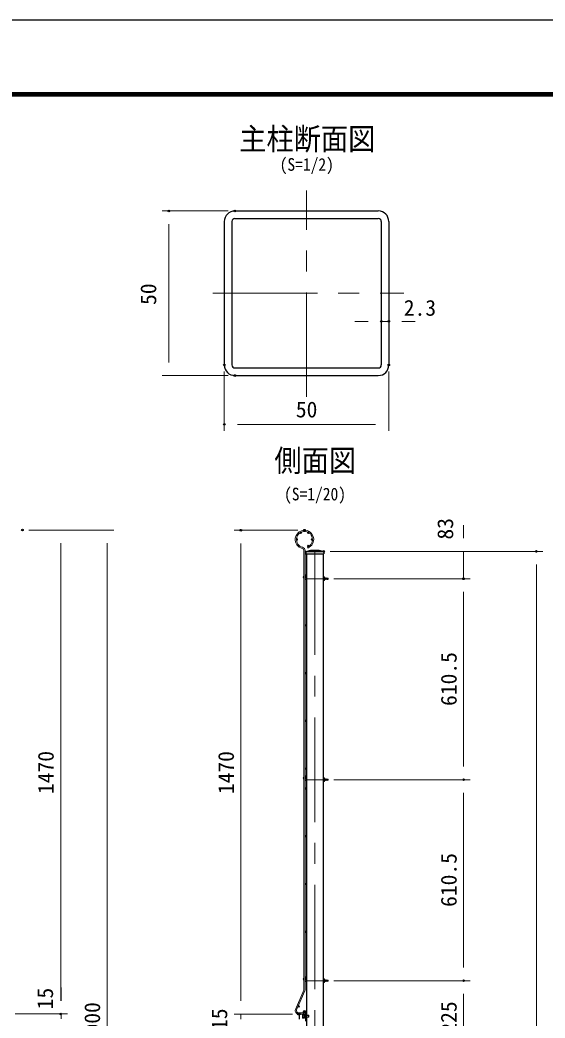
# Model space of a CAD drawing. Units: millimetres, scale not verified, with parts at other scales. Extents: x -4200 to 4200, y -2970 to 2970.
# Drawn here: x -1149 to 447, y -62 to 2970 of the extents above; entities that cross this region are included whole.
import ezdxf
from ezdxf.enums import TextEntityAlignment as Align

# ---------------------------------------------------------------- set-up
doc = ezdxf.new("R2010")
doc.units = ezdxf.units.MM
doc.header["$LTSCALE"] = 10
doc.header["$PDMODE"] = 32
doc.header["$PDSIZE"] = 5
doc.linetypes.add('USER1', pattern=[50.8, 31.75, -6.35, 6.35, -6.35])
for name, color, linetype, lineweight in [('0-1_D-STR-DIM', 7, 'Continuous', 13), ('0-2_0', 7, 'Continuous', 25), ('0-4_D-STR1', 1, 'Continuous', 25), ('0-5_D-BMK', 2, 'USER1', 13), ('0-7_D-STR3', 3, 'Continuous', 13), ('0-8_D-STR2', 7, 'Continuous', 13), ('0-D_D-TTL', 7, 'Continuous', 25)]:
    doc.layers.add(name, color=color, linetype=linetype, lineweight=lineweight)
doc.layers.add('0-3_Defpoints', color=8, linetype='Continuous')
doc.layers.add('0-6_D-TITLE', color=7, linetype='Continuous')
doc.styles.add('ＭＳ ゴシック', font='')
doc.styles.get('ＭＳ ゴシック').set_extended_font_data('MS Gothic')

msp = doc.modelspace()

# ---------------------------------------------------------------- linework, layer by layer
at = {"layer": '0-1_D-STR-DIM'}
for p, q in [((-515.44, 2389.79), (-716.25, 2389.79)), ((-696.25, 1929.79), (-696.25, 2349.79)), ((-90.44, 2054.44), (-130.44, 2054.44)), ((-50.44, 2054.44), (-27.44, 2054.44)), ((12.56, 2054.44), (52.56, 2054.44)), ((-515.44, 1889.79), (-716.25, 1889.79)), ((-527.44, 1901.79), (-527.44, 1721.44)), ((-27.44, 1901.79), (-27.44, 1721.44)), ((-67.44, 1741.44), (-487.44, 1741.44)), ((199.56, 1395.33), (199.56, 1435.33)), ((-1121.08, 1420.33), (-863.68, 1420.33)), ((-1121.08, 1420.33), (-1004.8, 1420.33)), ((-303.75, 1419.88), (-497.01, 1419.88)), ((-1024.8, 1380.33), (-1024.8, -9.67)), ((-883.68, 1380.33), (-883.68, -1539.67)), ((-477.01, -10.12), (-477.01, 1379.88)), ((-205.45, 1355.33), (441.11, 1355.33)), ((-205.45, 1355.33), (219.56, 1355.33)), ((199.56, 1355.33), (199.56, 1272.33)), ((421.11, -1889.67), (421.11, 1315.33)), ((-195.02, 1272.33), (219.91, 1272.33)), ((-195.02, 1272.33), (219.56, 1272.33)), ((199.56, 1232.33), (199.56, 1192.33)), ((199.91, 1232.33), (199.91, 701.83)), ((-195.02, 661.83), (219.91, 661.83)), ((-195.02, 661.83), (219.91, 661.83)), ((199.91, 621.83), (199.91, 91.33)), ((-1023.68, -9.67), (-1023.68, 30.33)), ((-195.02, 51.33), (219.91, 51.33)), ((-195.02, 51.33), (219.91, 51.33)), ((-477.01, -10.12), (-477.01, 29.88)), ((199.91, 11.33), (199.91, -133.67)), ((-1163.11, -49.67), (-1003.68, -49.67)), ((-1163.11, -49.67), (-1004.8, -49.67)), ((-1023.68, -49.67), (-1023.68, -64.67)), ((-319.95, -50.12), (-497.01, -50.12)), ((-321.75, -50.12), (-497.01, -50.12)), ((-477.01, -50.12), (-477.01, -65.12))]:
    msp.add_line(p, q, dxfattribs=at)
at = {"layer": '0-2_0'}
msp.add_line((-299.95, -50.12), (-299.95, -65.12), dxfattribs=at)
at = {"layer": '0-3_Defpoints'}
for p in [(-696.25, 2389.79), (-495.44, 2389.79), (-50.44, 2054.44), (-27.44, 2054.44), (-527.44, 1921.79), (-27.44, 1921.79), (-495.44, 1889.79), (-527.44, 1741.44), (-1141.08, 1420.33), (-477.01, 1419.88), (-283.75, 1419.88), (-225.45, 1355.33), (421.11, 1355.33), (-215.02, 1272.33), (199.56, 1272.33), (-215.02, 661.83), (199.91, 661.83), (-215.02, 51.33), (199.91, 51.33), (-1024.8, -49.67), (-301.75, -50.12), (-299.95, -50.12)]:
    msp.add_point(p, dxfattribs=at)
at = {"layer": '0-4_D-STR1'}
for p, q in [((-495.44, 2389.79), (-59.44, 2389.79)), ((-495.44, 2366.79), (-59.44, 2366.79)), ((-527.44, 2357.79), (-527.44, 1921.79)), ((-504.44, 2357.79), (-504.44, 1921.79)), ((-50.44, 2357.79), (-50.44, 1921.79)), ((-27.44, 2357.79), (-27.44, 1921.79)), ((-495.44, 1912.79), (-59.44, 1912.79)), ((-495.44, 1889.79), (-59.44, 1889.79)), ((-279.45, 1355.33), (-264.45, 1359.33)), ((-279.45, 1355.33), (-225.45, 1355.33)), ((-279.45, 1355.33), (-279.45, 1348.33)), ((-279.45, 1348.33), (-225.45, 1348.33)), ((-277.45, 1348.33), (-277.45, -1929.67)), ((-227.45, 1348.33), (-227.45, -1929.67)), ((-225.45, 1355.33), (-225.45, 1348.33))]:
    msp.add_line(p, q, dxfattribs=at)
msp.add_lwpolyline([(-264.45, 1359.33), (-240.45, 1359.33), (-225.45, 1355.33)], dxfattribs=at)
for centre, radius, start, end in [((-495.44, 2357.79), 32, 90, 180), ((-495.44, 2357.79), 9, 90, 180), ((-59.44, 2357.79), 32, 0, 90), ((-59.44, 2357.79), 9, 0, 90), ((-495.44, 1921.79), 32, 180, 270), ((-495.44, 1921.79), 9, 180, 270), ((-59.44, 1921.79), 32, 270, 0), ((-59.44, 1921.79), 9, 270, 0)]:
    msp.add_arc(centre, radius, start, end, dxfattribs=at)
at = {"layer": '0-5_D-BMK'}
for p, q in [((-277.44, 1824.84), (-277.44, 2452.22)), ((-561.92, 2139.94), (17.71, 2139.94)), ((-252.45, 1358.7), (-252.45, -1914.42)), ((-278.85, 1272.33), (-215.02, 1272.33)), ((-278.85, 661.83), (-215.02, 661.83)), ((-278.85, 51.33), (-215.02, 51.33))]:
    msp.add_line(p, q, dxfattribs=at)
at = {"layer": '0-7_D-STR3'}
for p, q in [((-285.98, 1282.23), (-285.55, 1282.8)), ((-278.85, 1283.05), (-281.95, 1285.38)), ((-281.83, 1279.1), (-278.85, 1283.05)), ((-279.75, 1274.93), (-278.85, 1274.93)), ((-278.85, 1274.93), (-277.45, 1274.93)), ((-223.31, 1277.86), (-227.45, 1277.86)), ((-227.45, 1277.86), (-227.45, 1266.81)), ((-223.31, 1275.1), (-227.45, 1275.1)), ((-222.81, 1276.49), (-222.81, 1267.99)), ((-222.81, 1274.93), (-219.71, 1274.93)), ((-219.71, 1274.93), (-219.71, 1269.73)), ((-279.75, 1269.73), (-278.85, 1269.73)), ((-278.85, 1269.73), (-277.45, 1269.73)), ((-223.31, 1269.57), (-227.45, 1269.57)), ((-223.31, 1266.81), (-227.45, 1266.81)), ((-222.81, 1269.73), (-219.71, 1269.73)), ((-285.98, 671.73), (-285.55, 672.3)), ((-278.85, 672.55), (-281.95, 674.88)), ((-281.83, 668.6), (-278.85, 672.55)), ((-223.31, 667.36), (-227.45, 667.36)), ((-227.45, 667.36), (-227.45, 656.31)), ((-279.75, 664.43), (-278.85, 664.43)), ((-279.75, 659.23), (-278.85, 659.23)), ((-278.85, 664.43), (-277.45, 664.43)), ((-278.85, 659.23), (-277.45, 659.23)), ((-223.31, 664.6), (-227.45, 664.6)), ((-223.31, 659.07), (-227.45, 659.07)), ((-223.31, 656.31), (-227.45, 656.31)), ((-222.81, 665.99), (-222.81, 657.49)), ((-222.81, 664.43), (-219.71, 664.43)), ((-222.81, 659.23), (-219.71, 659.23)), ((-219.71, 664.43), (-219.71, 659.23)), ((-285.98, 61.23), (-285.55, 61.8)), ((-278.85, 62.05), (-281.95, 64.38)), ((-281.83, 58.1), (-278.85, 62.05)), ((-279.75, 53.93), (-278.85, 53.93)), ((-279.75, 48.73), (-278.85, 48.73)), ((-278.85, 53.93), (-277.45, 53.93)), ((-278.85, 48.73), (-277.45, 48.73)), ((-223.31, 56.86), (-227.45, 56.86)), ((-227.45, 56.86), (-227.45, 45.81)), ((-223.31, 54.1), (-227.45, 54.1)), ((-223.31, 48.57), (-227.45, 48.57)), ((-223.31, 45.81), (-227.45, 45.81)), ((-222.81, 55.49), (-222.81, 46.99)), ((-222.81, 53.93), (-219.71, 53.93)), ((-222.81, 48.73), (-219.71, 48.73)), ((-219.71, 53.93), (-219.71, 48.73)), ((-289.96, -52.5), (-289.96, -60.68)), ((-285.96, -51.14), (-289.59, -51.14)), ((-285.96, -53.87), (-289.59, -53.87)), ((-285.96, -59.32), (-289.59, -59.32)), ((-287.9, -43.55), (-282.68, -63.93)), ((-286.3, -43.55), (-281.18, -63.55)), ((-285.96, -62.04), (-285.96, -51.14)), ((-285.33, -53.59), (-285.96, -53.59)), ((-285.18, -54.19), (-285.96, -54.19)), ((-283.95, -58.99), (-285.96, -58.99)), ((-283.8, -59.59), (-285.96, -59.59)), ((-281.1, -53.59), (-283.73, -53.59)), ((-281.1, -54.19), (-283.58, -54.19)), ((-281.1, -58.99), (-282.35, -58.99)), ((-281.1, -59.59), (-282.2, -59.59)), ((-281.1, -43.55), (-281.1, -71.22)), ((-279.5, -43.55), (-279.5, -71.2)), ((-276.53, -52.59), (-277.99, -52.59)), ((-271.56, -53.59), (-276.53, -53.59)), ((-270.96, -54.19), (-276.53, -54.19)), ((-270.96, -58.99), (-276.53, -58.99)), ((-271.56, -59.59), (-276.53, -59.59)), ((-270.96, -54.19), (-271.56, -53.59)), ((-271.56, -53.59), (-271.56, -59.59)), ((-270.96, -58.99), (-271.56, -59.59)), ((-270.96, -54.19), (-270.96, -58.99)), ((-289.59, -62.04), (-285.96, -62.04))]:
    msp.add_line(p, q, dxfattribs=at)
msp.add_lwpolyline([(-276.53, -52.59), (-276.53, -60.59), (-277.99, -60.59)], dxfattribs=at)
for centre, radius, start, end in [((-279.75, 1277.53), 7.8, 143, 221.96156), ((-279.75, 1277.53), 2.6, 143, 147.797), ((-279.75, 1277.53), 2.6, 212.203, 270), ((-230.7, 1272.33), 7.88, 339.48158, 20.51842), ((-224.97, 1276.48), 2.16, 320.19668, 39.80332), ((-222.75, 1272.33), 4, 319.4584, 40.5416), ((-279.75, 1277.53), 7.8, 253.6171, 270), ((-224.93, 1268.19), 2.13, 319.53759, 40.46241), ((-279.75, 667.03), 7.8, 143, 221.96156), ((-279.75, 667.03), 2.6, 143, 147.797), ((-224.97, 665.98), 2.16, 320.19668, 39.80332), ((-279.75, 667.03), 2.6, 212.203, 270), ((-279.75, 667.03), 7.8, 253.6171, 270), ((-230.7, 661.83), 7.88, 339.48158, 20.51842), ((-224.93, 657.69), 2.13, 319.53759, 40.46241), ((-222.75, 661.83), 4, 319.4584, 40.5416), ((-279.75, 56.53), 7.8, 143, 221.96156), ((-279.75, 56.53), 2.6, 143, 147.797), ((-279.75, 56.53), 2.6, 212.203, 270), ((-279.75, 56.53), 7.8, 253.6171, 270), ((-230.7, 51.33), 7.88, 339.48158, 20.51842), ((-224.97, 55.48), 2.16, 320.19668, 39.80332), ((-224.93, 47.19), 2.13, 319.53759, 40.46241), ((-222.75, 51.33), 4, 319.4584, 40.5416), ((-287.23, -52.5), 2.73, 150, 210), ((-279.61, -56.59), 10.35, 164.73852, 195.26148), ((-287.23, -60.68), 2.73, 150, 210), ((-283.7, -43.55), 4.2, 0, 180), ((-283.7, -43.55), 2.6, 0, 180), ((-277.9, -51), 1.6, 180, 270), ((-277.9, -62.19), 1.6, 90, 180)]:
    msp.add_arc(centre, radius, start, end, dxfattribs=at)
at = {"layer": '0-8_D-STR2'}
for p, q in [((-274.91, 1369.14), (-273.6, 1365.79)), ((-285.55, 24.94), (-285.55, 1358.47)), ((-281.95, 24.94), (-281.95, 1358.47)), ((-310.96, -36.21), (-286.06, 22.44)), ((-307.64, -37.62), (-282.75, 21.03)), ((-279.95, -46.52), (-301.75, -46.52)), ((-279.95, -50.12), (-301.75, -50.12)), ((-279.95, -46.52), (-279.95, -50.12))]:
    msp.add_line(p, q, dxfattribs=at)
for centre in [(-295.05, 1411.45), (-272.45, 1411.45), (-306.35, 1391.88), (-272.45, 1372.31), (-261.15, 1391.88), (-280.15, 1275.88), (-280.15, 1130.76), (-280.15, 985.63), (-280.15, 840.51), (-280.15, 695.38), (-280.15, 665.38), (-280.15, 635.38), (-280.15, 490.26), (-280.15, 345.13), (-280.15, 200.01), (-280.15, 54.88), (-301.22, -27.09), (-283.45, -44.72)]:
    msp.add_circle(centre, 1.8, dxfattribs=at)
for centre, radius, start, end in [((-283.75, 1391.88), 28, 291.25, 256.20952), ((-283.75, 1391.88), 24.4, 291.25, 256.20952), ((-291.95, 1358.47), 6.4, 0, 76.20952), ((-291.95, 1358.47), 10, 0, 76.20952), ((-291.95, 24.94), 6.4, 337, 0), ((-291.95, 24.94), 10, 337, 0), ((-301.75, -40.12), 10, 157, 270), ((-301.75, -40.12), 6.4, 157, 270)]:
    msp.add_arc(centre, radius, start, end, dxfattribs=at)
at = {"layer": '0-D_D-TTL', "color": 2}
msp.add_lwpolyline([(-4200, 2970), (4200, 2970), (4200, -2970), (-4200, -2970)], close=True, dxfattribs=at)
at = {"layer": '0-D_D-TTL'}
for points in [[(-3930, 2750), (3930, 2750), (3930, -2750), (-3930, -2750)], [(-3927.5, 2747.5), (3927.5, 2747.5), (3927.5, -2747.5), (-3927.5, -2747.5)], [(-3925, 2745), (3925, 2745), (3925, -2745), (-3925, -2745)], [(-3922.5, 2742.5), (3922.5, 2742.5), (3922.5, -2742.5), (-3922.5, -2742.5)], [(-3920, 2740), (3920, 2740), (3920, -2740), (-3920, -2740)]]:
    msp.add_lwpolyline(points, close=True, dxfattribs=at)

# ---------------------------------------------------------------- texts
at = {"layer": '0-1_D-STR-DIM', "style": 'ＭＳ ゴシック'}
for s, p in [('50', (-719.86, 2104.2)), ('83', (182.52, 1391.52)), ('610.5', (193.16, 885.98)), ('1470', (-1031.55, 618.43)), ('1470', (-483.76, 617.98)), ('610.5', (193.16, 275.48)), ('15', (-1033.58, -35.55)), ('3000', (-890.43, -144.79)), ('225', (193.16, -109.52)), ('15', (-504.18, -98.37))]:
    msp.add_text(s, height=48.09, rotation=90, dxfattribs=at).set_placement(p, align=Align.BOTTOM_LEFT)
for s, p in [('2.3', (18.06, 2056.98)), ('50', (-310.06, 1748.19))]:
    msp.add_text(s, height=48.09, dxfattribs=at).set_placement(p, align=Align.BOTTOM_LEFT)
at = {"layer": '0-6_D-TITLE', "style": 'ＭＳ ゴシック', "width": 0.9}
for s, height, p in [('主柱断面図', 67.38, (-482.11, 2554.71)), ('(S=1/2)', 38.49, (-359.31, 2500.22)), ('側面図', 67.38, (-375.25, 1577.45)), ('(S=1/20)', 38.49, (-346.01, 1498.98))]:
    msp.add_text(s, height=height, dxfattribs=at).set_placement(p, align=Align.BOTTOM_LEFT)

doc.saveas('drawing.dxf')
